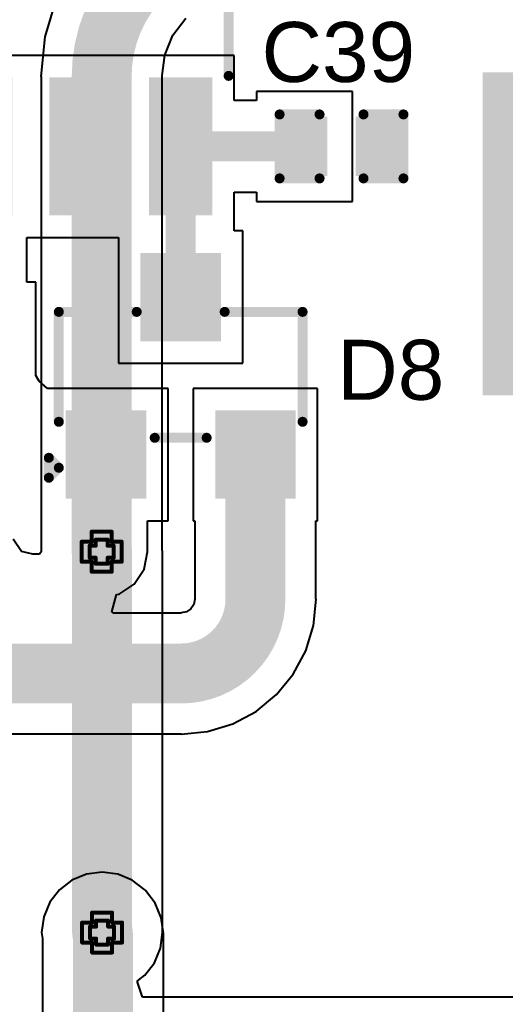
# Model space of a CAD drawing. Header units: inches. Extents: x -3 to 195, y 0 to 199.
# Drawn here: x 2.529 to 2.772, y 2.1736 to 2.6662 of the extents above; entities that cross this region are included whole.
import ezdxf

# ---------------------------------------------------------------- set-up
doc = ezdxf.new("R2010")
doc.units = ezdxf.units.IN
doc.header["$MEASUREMENT"] = 0
for name, color, linetype in [('Bottom Layer', 5, 'Continuous'), ('Bottom Solder', 6, 'Continuous'), ('Drill Drawing', 1, 'Continuous'), ('Multi-Layer', 9, 'Continuous'), ('Top Layer', 1, 'Continuous'), ('Top Overlay', 2, 'Continuous'), ('Top Paste', 8, 'Continuous'), ('Top Solder', 216, 'Continuous'), ('Via Holes', 16, 'Continuous')]:
    doc.layers.add(name, color=color, linetype=linetype)
doc.styles.add('Arial', font='', dxfattribs={"height": 0.2})
doc.styles.get('Arial').set_extended_font_data('Arial')

# ---------------------------------------------------------------- blocks, each defined once
blk = doc.blocks.new('EC11E1820402_1')
at = {"layer": 'Bottom Layer'}
blk.add_hatch(color=5, dxfattribs=at).paths.add_polyline_path([(0.3051154, -0.06889414999999999), (0.1870052, -0.06889415000000002), (0.1870052, 0.08858614999999999), (0.3051154, 0.08858615000000002)])
at = {"layer": 'Bottom Solder'}
blk.add_hatch(color=6, dxfattribs=at).paths.add_polyline_path([(0.3071154, -0.07089414999999999), (0.1850052, -0.07089415000000002), (0.1850052, 0.09058614999999999), (0.3071154, 0.09058615000000002)])
at = {"layer": 'Multi-Layer'}
blk.add_hatch(color=9, dxfattribs=at).paths.add_polyline_path([(0.3051154, -0.06889414999999999), (0.1870052, -0.06889415000000002), (0.1870052, 0.08858614999999999), (0.3051154, 0.08858615000000002)])
at = {"layer": 'Top Layer'}
blk.add_hatch(color=1, dxfattribs=at).paths.add_polyline_path([(0.3051154, -0.06889414999999999), (0.1870052, -0.06889415000000002), (0.1870052, 0.08858614999999999), (0.3051154, 0.08858615000000002)])
at = {"layer": 'Top Solder'}
blk.add_hatch(color=216, dxfattribs=at).paths.add_polyline_path([(0.3071154, -0.07089414999999999), (0.1850052, -0.07089415000000002), (0.1850052, 0.09058614999999999), (0.3071154, 0.09058615000000002)])
blk = doc.blocks.new('SOIC_8_0_154___3_90___W______13')
at = {"layer": 'Top Layer'}
for points in [[(-0.1368117, 0.0631886), (-0.1368117, 0.0868106), (-0.0757881, 0.0868106), (-0.0757881, 0.0631886)], [(0.0757883, 0.0631886), (0.0757883, 0.0868106), (0.1368119, 0.0868106), (0.1368119, 0.0631886)], [(-0.1368119, 0.01318879999999999), (-0.1368119, 0.03681079999999999), (-0.0757883, 0.0368108), (-0.0757883, 0.01318880000000001)], [(0.0757881, 0.01318879999999999), (0.0757881, 0.03681079999999999), (0.1368117, 0.0368108), (0.1368117, 0.01318880000000001)], [(-0.1368119, -0.03681090000000001), (-0.1368119, -0.01318890000000001), (-0.0757883, -0.01318889999999999), (-0.0757883, -0.03681089999999999)], [(0.0757881, -0.03681090000000001), (0.0757881, -0.01318890000000001), (0.1368117, -0.01318889999999999), (0.1368117, -0.03681089999999999)], [(-0.1368119, -0.0868111), (-0.1368119, -0.0631891), (-0.0757883, -0.0631891), (-0.0757883, -0.0868111)], [(0.0757882, -0.086811), (0.0757882, -0.063189), (0.1368118, -0.063189), (0.1368118, -0.086811)]]:
    blk.add_hatch(color=1, dxfattribs=at).paths.add_polyline_path(points)
at = {"layer": 'Top Overlay'}
blk.add_hatch(color=2, dxfattribs=at).paths.add_polyline_path([(-0.0723769, 0.0639924), (-0.0583769, 0.0639924), (-0.0583769, 0.0869924), (-0.0723769, 0.0869924)])
at = {"layer": 'Top Paste'}
for points in [[(-0.1368117, 0.0631886), (-0.1368117, 0.0868106), (-0.0757881, 0.0868106), (-0.0757881, 0.0631886)], [(0.0757883, 0.0631886), (0.0757883, 0.0868106), (0.1368119, 0.0868106), (0.1368119, 0.0631886)], [(-0.1368119, 0.01318879999999999), (-0.1368119, 0.03681079999999999), (-0.0757883, 0.0368108), (-0.0757883, 0.01318880000000001)], [(0.0757881, 0.01318879999999999), (0.0757881, 0.03681079999999999), (0.1368117, 0.0368108), (0.1368117, 0.01318880000000001)], [(-0.1368119, -0.03681090000000001), (-0.1368119, -0.01318890000000001), (-0.0757883, -0.01318889999999999), (-0.0757883, -0.03681089999999999)], [(0.0757881, -0.03681090000000001), (0.0757881, -0.01318890000000001), (0.1368117, -0.01318889999999999), (0.1368117, -0.03681089999999999)], [(-0.1368119, -0.0868111), (-0.1368119, -0.0631891), (-0.0757883, -0.0631891), (-0.0757883, -0.0868111)], [(0.0757882, -0.086811), (0.0757882, -0.063189), (0.1368118, -0.063189), (0.1368118, -0.086811)]]:
    blk.add_hatch(color=8, dxfattribs=at).paths.add_polyline_path(points)
at = {"layer": 'Top Solder'}
for points in [[(-0.1408117, 0.0591886), (-0.1408117, 0.0908106), (-0.0717881, 0.0908106), (-0.0717881, 0.0591886)], [(0.0717883, 0.0591886), (0.0717883, 0.0908106), (0.1408119, 0.0908106), (0.1408119, 0.0591886)], [(-0.1408119, 0.009188799999999994), (-0.1408119, 0.04081079999999999), (-0.0717883, 0.04081080000000001), (-0.0717883, 0.009188800000000006)], [(0.0717881, 0.009188799999999994), (0.0717881, 0.04081079999999999), (0.1408117, 0.04081080000000001), (0.1408117, 0.009188800000000006)], [(-0.1408119, -0.0408109), (-0.1408119, -0.009188900000000005), (-0.0717883, -0.009188899999999995), (-0.0717883, -0.0408109)], [(0.0717881, -0.0408109), (0.0717881, -0.009188900000000005), (0.1408117, -0.009188899999999995), (0.1408117, -0.0408109)], [(-0.1408119, -0.0908111), (-0.1408119, -0.0591891), (-0.0717883, -0.0591891), (-0.0717883, -0.0908111)], [(0.0717882, -0.090811), (0.0717882, -0.059189), (0.1408118, -0.059189), (0.1408118, -0.090811)]]:
    blk.add_hatch(color=216, dxfattribs=at).paths.add_polyline_path(points)
at = {"layer": 'Top Overlay'}
for points in [[(-0.0719998, 0.0989997, 0.005, 0.005, 0), (0.0710001, 0.099, 0.005, 0.005, 0)], [(-0.14937, 0.071, 0.005, 0.005, 0), (-0.1493698, 0.0809998, 0.005, 0.005, 0)], [(-0.14437, 0.0759999, 0.005, 0.005, 0), (-0.1493698, 0.0809998, 0.005, 0.005, 0)], [(-0.14937, 0.071, 0.005, 0.005, 0), (-0.14437, 0.0759999, 0.005, 0.005, 0)], [(0.071, -0.0990001, 0.005, 0.005, 0), (-0.072, -0.0990001, 0.005, 0.005, 0)]]:
    blk.add_lwpolyline(points, format="xyseb", dxfattribs=at)
for points in [[(-0.0732498, 0.0989997, 0.0025, 0.0025, 1), (-0.0707498, 0.0989997, 0.0025, 0.0025, 1)], [(0.0697501, 0.099, 0.0025, 0.0025, 1), (0.0722501, 0.099, 0.0025, 0.0025, 1)], [(-0.1506198, 0.0809998, 0.0025, 0.0025, 1), (-0.1481198, 0.0809998, 0.0025, 0.0025, 1)], [(-0.1506198, 0.0809998, 0.0025, 0.0025, 1), (-0.1481198, 0.0809998, 0.0025, 0.0025, 1)], [(-0.14562, 0.0759999, 0.0025, 0.0025, 1), (-0.14312, 0.0759999, 0.0025, 0.0025, 1)], [(-0.14562, 0.0759999, 0.0025, 0.0025, 1), (-0.14312, 0.0759999, 0.0025, 0.0025, 1)], [(-0.15062, 0.071, 0.0025, 0.0025, 1), (-0.14812, 0.071, 0.0025, 0.0025, 1)], [(-0.15062, 0.071, 0.0025, 0.0025, 1), (-0.14812, 0.071, 0.0025, 0.0025, 1)], [(-0.07325, -0.0990001, 0.0025, 0.0025, 1), (-0.07075, -0.0990001, 0.0025, 0.0025, 1)], [(0.06975, -0.0990001, 0.0025, 0.0025, 1), (0.07225, -0.0990001, 0.0025, 0.0025, 1)]]:
    blk.add_lwpolyline(points, format="xyseb", close=True, dxfattribs=at)
blk = doc.blocks.new('SOT_23_125')
at = {"layer": 'Top Layer'}
for points in [[(-0.01614105, 0.05747945), (0.01614245, 0.05747945), (0.01614245, 0.02125895), (-0.01614105, 0.02125895)], [(-0.05354315, -0.02126025), (-0.02125965, -0.02126025), (-0.02125965, -0.05748075), (-0.05354315, -0.05748075)], [(0.02126085, -0.02126055), (0.05354435, -0.02126055), (0.05354435, -0.05748105), (0.02126085, -0.05748105)]]:
    blk.add_hatch(color=1, dxfattribs=at).paths.add_polyline_path(points)
at = {"layer": 'Top Paste'}
for points in [[(-0.01614105, 0.05747945), (0.01614245, 0.05747945), (0.01614245, 0.02125895), (-0.01614105, 0.02125895)], [(-0.05354315, -0.02126025), (-0.02125965, -0.02126025), (-0.02125965, -0.05748075), (-0.05354315, -0.05748075)], [(0.02126085, -0.02126055), (0.05354435, -0.02126055), (0.05354435, -0.05748105), (0.02126085, -0.05748105)]]:
    blk.add_hatch(color=8, dxfattribs=at).paths.add_polyline_path(points)
at = {"layer": 'Top Solder'}
for points in [[(-0.02014105, 0.06147945), (0.02014245, 0.06147945), (0.02014245, 0.01725895), (-0.02014105, 0.01725895)], [(-0.05754315, -0.01726025), (-0.01725965, -0.01726025), (-0.01725965, -0.06148075), (-0.05754315, -0.06148075)], [(0.01726085, -0.01726055), (0.05754435, -0.01726055), (0.05754435, -0.06148105), (0.01726085, -0.06148105)]]:
    blk.add_hatch(color=216, dxfattribs=at).paths.add_polyline_path(points)
at = {"layer": 'Top Overlay'}
for points in [[(-0.0609993, -0.0230007, 0.005, 0.005, 0), (-0.0609992, 0.0319992, 0.005, 0.005, 0)], [(-0.0609992, 0.0319992, 0.005, 0.005, 0), (-0.0219992, 0.0319992, 0.005, 0.005, 0)], [(0.0220008, 0.0319992, 0.005, 0.005, 0), (0.0610006, 0.0319994, 0.005, 0.005, 0)], [(0.0610006, 0.0319994, 0.005, 0.005, 0), (0.0610007, -0.0230007, 0.005, 0.005, 0)], [(-0.0129993, -0.0310007, 0.005, 0.005, 0), (0.0130008, -0.0310008, 0.005, 0.005, 0)], [(-0.0659995, -0.0510005, 0.005, 0.005, 0), (-0.0659995, -0.0410006, 0.005, 0.005, 0)], [(-0.0659995, -0.0410006, 0.005, 0.005, 0), (-0.0609991, -0.0460008, 0.005, 0.005, 0)], [(-0.0659995, -0.0510005, 0.005, 0.005, 0), (-0.0609991, -0.0460008, 0.005, 0.005, 0)]]:
    blk.add_lwpolyline(points, format="xyseb", dxfattribs=at)
for points in [[(-0.0622492, 0.0319992, 0.0025, 0.0025, 1), (-0.0597492, 0.0319992, 0.0025, 0.0025, 1)], [(-0.0622492, 0.0319992, 0.0025, 0.0025, 1), (-0.0597492, 0.0319992, 0.0025, 0.0025, 1)], [(-0.0232492, 0.0319992, 0.0025, 0.0025, 1), (-0.0207492, 0.0319992, 0.0025, 0.0025, 1)], [(0.0207508, 0.0319992, 0.0025, 0.0025, 1), (0.0232508, 0.0319992, 0.0025, 0.0025, 1)], [(0.0597506, 0.0319994, 0.0025, 0.0025, 1), (0.0622506, 0.0319994, 0.0025, 0.0025, 1)], [(0.0597506, 0.0319994, 0.0025, 0.0025, 1), (0.0622506, 0.0319994, 0.0025, 0.0025, 1)], [(-0.0622493, -0.0230007, 0.0025, 0.0025, 1), (-0.0597493, -0.0230007, 0.0025, 0.0025, 1)], [(0.0597507, -0.0230007, 0.0025, 0.0025, 1), (0.0622507, -0.0230007, 0.0025, 0.0025, 1)], [(-0.0142493, -0.0310007, 0.0025, 0.0025, 1), (-0.0117493, -0.0310007, 0.0025, 0.0025, 1)], [(0.0117508, -0.0310008, 0.0025, 0.0025, 1), (0.0142508, -0.0310008, 0.0025, 0.0025, 1)], [(-0.0672495, -0.0410006, 0.0025, 0.0025, 1), (-0.0647495, -0.0410006, 0.0025, 0.0025, 1)], [(-0.0672495, -0.0410006, 0.0025, 0.0025, 1), (-0.0647495, -0.0410006, 0.0025, 0.0025, 1)], [(-0.0622491, -0.0460008, 0.0025, 0.0025, 1), (-0.0597491, -0.0460008, 0.0025, 0.0025, 1)], [(-0.0622491, -0.0460008, 0.0025, 0.0025, 1), (-0.0597491, -0.0460008, 0.0025, 0.0025, 1)], [(-0.0672495, -0.0510005, 0.0025, 0.0025, 1), (-0.0647495, -0.0510005, 0.0025, 0.0025, 1)], [(-0.0672495, -0.0510005, 0.0025, 0.0025, 1), (-0.0647495, -0.0510005, 0.0025, 0.0025, 1)]]:
    blk.add_lwpolyline(points, format="xyseb", close=True, dxfattribs=at)
blk = doc.blocks.new('C___0402_135')
at = {"layer": 'Top Layer'}
for points in [[(-0.0275007, -0.0125001), (-0.0275007, 0.0124999), (-0.009500699999999999, 0.0124999), (-0.0095007, -0.0125001)], [(0.0094992, -0.0125), (0.009499200000000001, 0.0125), (0.0274992, 0.0125), (0.0274992, -0.0125)]]:
    blk.add_hatch(color=1, dxfattribs=at).paths.add_polyline_path(points)
at = {"layer": 'Top Paste'}
for points in [[(-0.0275007, -0.0125001), (-0.0275007, 0.0124999), (-0.009500699999999999, 0.0124999), (-0.0095007, -0.0125001)], [(0.0094992, -0.0125), (0.009499200000000001, 0.0125), (0.0274992, 0.0125), (0.0274992, -0.0125)]]:
    blk.add_hatch(color=8, dxfattribs=at).paths.add_polyline_path(points)
at = {"layer": 'Top Solder'}
for points in [[(-0.0298629, -0.0148623), (-0.0298629, 0.0148621), (-0.007138499999999998, 0.0148621), (-0.007138500000000002, -0.0148623)], [(0.007136999999999998, -0.0148622), (0.007137000000000002, 0.0148622), (0.0298614, 0.0148622), (0.0298614, -0.0148622)]]:
    blk.add_hatch(color=216, dxfattribs=at).paths.add_polyline_path(points)
at = {"layer": 'Top Overlay'}
for points in [[(-0.0110008, 0.016, 0.005, 0.005, 0), (-0.0310009, 0.0160001, 0.005, 0.005, 0)], [(-0.0310009, 0.0160001, 0.005, 0.005, 0), (-0.0310009, -0.0160001, 0.005, 0.005, 0)], [(0.0309992, 0.0160002, 0.005, 0.005, 0), (0.0109992, 0.0159999, 0.005, 0.005, 0)], [(0.0309992, 0.0160002, 0.005, 0.005, 0), (0.0309992, -0.016, 0.005, 0.005, 0)], [(-0.0110007, -0.016, 0.005, 0.005, 0), (-0.0310009, -0.0160001, 0.005, 0.005, 0)], [(0.0309992, -0.016, 0.005, 0.005, 0), (0.0109992, -0.016, 0.005, 0.005, 0)]]:
    blk.add_lwpolyline(points, format="xyseb", dxfattribs=at)
for points in [[(-0.0322509, 0.0160001, 0.0025, 0.0025, 1), (-0.0297509, 0.0160001, 0.0025, 0.0025, 1)], [(-0.0322509, 0.0160001, 0.0025, 0.0025, 1), (-0.0297509, 0.0160001, 0.0025, 0.0025, 1)], [(-0.0122508, 0.016, 0.0025, 0.0025, 1), (-0.0097508, 0.016, 0.0025, 0.0025, 1)], [(0.0097492, 0.0159999, 0.0025, 0.0025, 1), (0.0122492, 0.0159999, 0.0025, 0.0025, 1)], [(0.0297492, 0.0160002, 0.0025, 0.0025, 1), (0.0322492, 0.0160002, 0.0025, 0.0025, 1)], [(0.0297492, 0.0160002, 0.0025, 0.0025, 1), (0.0322492, 0.0160002, 0.0025, 0.0025, 1)], [(-0.0322509, -0.0160001, 0.0025, 0.0025, 1), (-0.0297509, -0.0160001, 0.0025, 0.0025, 1)], [(-0.0322509, -0.0160001, 0.0025, 0.0025, 1), (-0.0297509, -0.0160001, 0.0025, 0.0025, 1)], [(-0.0122507, -0.016, 0.0025, 0.0025, 1), (-0.0097507, -0.016, 0.0025, 0.0025, 1)], [(0.0097492, -0.016, 0.0025, 0.0025, 1), (0.0122492, -0.016, 0.0025, 0.0025, 1)], [(0.0297492, -0.016, 0.0025, 0.0025, 1), (0.0322492, -0.016, 0.0025, 0.0025, 1)], [(0.0297492, -0.016, 0.0025, 0.0025, 1), (0.0322492, -0.016, 0.0025, 0.0025, 1)]]:
    blk.add_lwpolyline(points, format="xyseb", close=True, dxfattribs=at)

msp = doc.modelspace()

# ---------------------------------------------------------------- hatches: boundary and pattern name
at = {"layer": 'Bottom Layer'}
h = msp.add_hatch(color=5, dxfattribs=at)
edge = h.paths.add_edge_path()
edge.add_arc((2.57, 2.4), 0.011811, 0, 360)
h = msp.add_hatch(color=5, dxfattribs=at)
edge = h.paths.add_edge_path()
edge.add_arc((2.5702019, 2.2095039), 0.011811, 0, 360)
at = {"layer": 'Top Layer'}
h = msp.add_hatch(color=1, dxfattribs=at)
edge = h.paths.add_edge_path()
edge.add_arc((2.57, 2.4), 0.011811, 0, 360)
h = msp.add_hatch(color=1, dxfattribs=at)
edge = h.paths.add_edge_path()
edge.add_arc((2.5702019, 2.2095039), 0.011811, 0, 360)
at = {"layer": 'Via Holes'}
h = msp.add_hatch(color=7, dxfattribs=at)
edge = h.paths.add_edge_path()
edge.add_arc((2.57, 2.4), 0.0059055, 0, 360)
h = msp.add_hatch(color=7, dxfattribs=at)
edge = h.paths.add_edge_path()
edge.add_arc((2.5702019, 2.2095039), 0.0059055, 0, 360)

# ---------------------------------------------------------------- linework, layer by layer
at = {"layer": 'Bottom Layer'}
for p, q in [((2.5472556, 2.6767369), (2.5414652, 2.6576483)), ((2.6056568, 2.6583553), (2.612191, 2.6668709)), ((2.5414652, 2.6576483), (2.53951, 2.6377969)), ((2.6015492, 2.6484387), (2.6056568, 2.6583553)), ((2.6002036, 2.6382173), (2.6015492, 2.6484387)), ((2.53951, 2.6377969), (2.5397411, 2.6377969)), ((2.5397411, 2.6377969), (2.5397411, 2.4000001)), ((2.6002589, 2.6377969), (2.6002036, 2.6382173)), ((2.6002589, 2.4013318), (2.6002589, 2.6377969)), ((2.5298678, 2.4000818), (2.5257653, 2.4062216)), ((2.5355341, 2.3988122), (2.5298678, 2.4000818)), ((2.5388838, 2.3988353), (2.5355341, 2.3988122)), ((2.5397411, 2.4000001), (2.5388838, 2.3988353)), ((2.6004608, 2.3997981), (2.6002589, 2.4013318)), ((2.6004608, 2.2095039), (2.6004608, 2.3997981)), ((2.5994298, 2.2016723), (2.6004608, 2.2095039)), ((2.5964069, 2.1943745), (2.5994298, 2.2016723)), ((2.5915982, 2.1881076), (2.5964069, 2.1943745)), ((2.5877804, 2.1851781), (2.5915982, 2.1881076)), ((2.590496, 2.1771781), (2.5877804, 2.1851781)), ((2.7785418, 2.1771781), (2.590496, 2.1771781))]:
    msp.add_line(p, q, dxfattribs=at)
for points in [[(2.57, 2.6377969, 0.03, 0.03, -0.4142135623730951), (2.641265, 2.7090619, 0.03, 0.03, 0)], [(2.57, 2.4, 0.03, 0.03, 0), (2.57, 2.6377969, 0.03, 0.03, 0)], [(2.57, 2.4, 0.03, 0.03, 0), (2.5702019, 2.3997981, 0.03, 0.03, 0)], [(2.5702019, 2.2095039, 0.03, 0.03, 0), (2.5702019, 2.3997981, 0.03, 0.03, 0)]]:
    msp.add_lwpolyline(points, format="xyseb", dxfattribs=at)
for points in [[(2.5625, 2.6377969, 0.015, 0.015, 1), (2.5775, 2.6377969, 0.015, 0.015, 1)], [(2.5625, 2.6377969, 0.015, 0.015, 1), (2.5775, 2.6377969, 0.015, 0.015, 1)], [(2.5625, 2.4, 0.015, 0.015, 1), (2.5775, 2.4, 0.015, 0.015, 1)], [(2.5625, 2.4, 0.015, 0.015, 1), (2.5775, 2.4, 0.015, 0.015, 1)], [(2.5627019, 2.3997981, 0.015, 0.015, 1), (2.5777019, 2.3997981, 0.015, 0.015, 1)], [(2.5627019, 2.3997981, 0.015, 0.015, 1), (2.5777019, 2.3997981, 0.015, 0.015, 1)], [(2.5627019, 2.2095039, 0.015, 0.015, 1), (2.5777019, 2.2095039, 0.015, 0.015, 1)]]:
    msp.add_lwpolyline(points, format="xyseb", close=True, dxfattribs=at)
at = {"layer": 'Drill Drawing'}
for points in [[(2.565, 2.405, 0.002, 0.002, 0), (2.565, 2.41, 0.002, 0.002, 0)], [(2.565, 2.41, 0.002, 0.002, 0), (2.575, 2.41, 0.002, 0.002, 0)], [(2.575, 2.405, 0.002, 0.002, 0), (2.575, 2.41, 0.002, 0.002, 0)], [(2.56, 2.395, 0.002, 0.002, 0), (2.56, 2.405, 0.002, 0.002, 0)], [(2.56, 2.405, 0.002, 0.002, 0), (2.565, 2.405, 0.002, 0.002, 0)], [(2.564, 2.397, 0.002, 0.002, 0), (2.564, 2.403, 0.002, 0.002, 0)], [(2.564, 2.403, 0.002, 0.002, 0), (2.567, 2.403, 0.002, 0.002, 0)], [(2.567, 2.403, 0.002, 0.002, 0), (2.567, 2.406, 0.002, 0.002, 0)], [(2.567, 2.406, 0.002, 0.002, 0), (2.573, 2.406, 0.002, 0.002, 0)], [(2.573, 2.403, 0.002, 0.002, 0), (2.573, 2.406, 0.002, 0.002, 0)], [(2.573, 2.403, 0.002, 0.002, 0), (2.576, 2.403, 0.002, 0.002, 0)], [(2.575, 2.405, 0.002, 0.002, 0), (2.58, 2.405, 0.002, 0.002, 0)], [(2.576, 2.397, 0.002, 0.002, 0), (2.576, 2.403, 0.002, 0.002, 0)], [(2.58, 2.395, 0.002, 0.002, 0), (2.58, 2.405, 0.002, 0.002, 0)], [(2.56, 2.395, 0.002, 0.002, 0), (2.565, 2.395, 0.002, 0.002, 0)], [(2.564, 2.397, 0.002, 0.002, 0), (2.567, 2.397, 0.002, 0.002, 0)], [(2.565, 2.39, 0.002, 0.002, 0), (2.565, 2.395, 0.002, 0.002, 0)], [(2.567, 2.394, 0.002, 0.002, 0), (2.567, 2.397, 0.002, 0.002, 0)], [(2.567, 2.394, 0.002, 0.002, 0), (2.573, 2.394, 0.002, 0.002, 0)], [(2.573, 2.397, 0.002, 0.002, 0), (2.576, 2.397, 0.002, 0.002, 0)], [(2.573, 2.394, 0.002, 0.002, 0), (2.573, 2.397, 0.002, 0.002, 0)], [(2.575, 2.395, 0.002, 0.002, 0), (2.58, 2.395, 0.002, 0.002, 0)], [(2.575, 2.39, 0.002, 0.002, 0), (2.575, 2.395, 0.002, 0.002, 0)], [(2.565, 2.39, 0.002, 0.002, 0), (2.575, 2.39, 0.002, 0.002, 0)], [(2.5652019, 2.2145039, 0.002, 0.002, 0), (2.5652019, 2.2195039, 0.002, 0.002, 0)], [(2.5652019, 2.2195039, 0.002, 0.002, 0), (2.5752019, 2.2195039, 0.002, 0.002, 0)], [(2.5752019, 2.2145039, 0.002, 0.002, 0), (2.5752019, 2.2195039, 0.002, 0.002, 0)], [(2.5602019, 2.2045039, 0.002, 0.002, 0), (2.5602019, 2.2145039, 0.002, 0.002, 0)], [(2.5602019, 2.2145039, 0.002, 0.002, 0), (2.5652019, 2.2145039, 0.002, 0.002, 0)], [(2.5642019, 2.2065039, 0.002, 0.002, 0), (2.5642019, 2.2125039, 0.002, 0.002, 0)], [(2.5642019, 2.2125039, 0.002, 0.002, 0), (2.5672019, 2.2125039, 0.002, 0.002, 0)], [(2.5672019, 2.2125039, 0.002, 0.002, 0), (2.5672019, 2.2155039, 0.002, 0.002, 0)], [(2.5672019, 2.2155039, 0.002, 0.002, 0), (2.5732019, 2.2155039, 0.002, 0.002, 0)], [(2.5732019, 2.2125039, 0.002, 0.002, 0), (2.5732019, 2.2155039, 0.002, 0.002, 0)], [(2.5732019, 2.2125039, 0.002, 0.002, 0), (2.5762019, 2.2125039, 0.002, 0.002, 0)], [(2.5752019, 2.2145039, 0.002, 0.002, 0), (2.5802019, 2.2145039, 0.002, 0.002, 0)], [(2.5762019, 2.2065039, 0.002, 0.002, 0), (2.5762019, 2.2125039, 0.002, 0.002, 0)], [(2.5802019, 2.2045039, 0.002, 0.002, 0), (2.5802019, 2.2145039, 0.002, 0.002, 0)], [(2.5642019, 2.2065039, 0.002, 0.002, 0), (2.5672019, 2.2065039, 0.002, 0.002, 0)], [(2.5672019, 2.2035039, 0.002, 0.002, 0), (2.5672019, 2.2065039, 0.002, 0.002, 0)], [(2.5732019, 2.2065039, 0.002, 0.002, 0), (2.5762019, 2.2065039, 0.002, 0.002, 0)], [(2.5732019, 2.2035039, 0.002, 0.002, 0), (2.5732019, 2.2065039, 0.002, 0.002, 0)], [(2.5602019, 2.2045039, 0.002, 0.002, 0), (2.5652019, 2.2045039, 0.002, 0.002, 0)], [(2.5652019, 2.1995039, 0.002, 0.002, 0), (2.5652019, 2.2045039, 0.002, 0.002, 0)], [(2.5672019, 2.2035039, 0.002, 0.002, 0), (2.5732019, 2.2035039, 0.002, 0.002, 0)], [(2.5752019, 2.2045039, 0.002, 0.002, 0), (2.5802019, 2.2045039, 0.002, 0.002, 0)], [(2.5752019, 2.1995039, 0.002, 0.002, 0), (2.5752019, 2.2045039, 0.002, 0.002, 0)], [(2.5652019, 2.1995039, 0.002, 0.002, 0), (2.5752019, 2.1995039, 0.002, 0.002, 0)]]:
    msp.add_lwpolyline(points, format="xyseb", dxfattribs=at)
for points in [[(2.5645, 2.41, 0.001, 0.001, 1), (2.5655, 2.41, 0.001, 0.001, 1)], [(2.5645, 2.41, 0.001, 0.001, 1), (2.5655, 2.41, 0.001, 0.001, 1)], [(2.5745, 2.41, 0.001, 0.001, 1), (2.5755, 2.41, 0.001, 0.001, 1)], [(2.5745, 2.41, 0.001, 0.001, 1), (2.5755, 2.41, 0.001, 0.001, 1)], [(2.5595, 2.405, 0.001, 0.001, 1), (2.5605, 2.405, 0.001, 0.001, 1)], [(2.5595, 2.405, 0.001, 0.001, 1), (2.5605, 2.405, 0.001, 0.001, 1)], [(2.5635, 2.403, 0.001, 0.001, 1), (2.5645, 2.403, 0.001, 0.001, 1)], [(2.5635, 2.403, 0.001, 0.001, 1), (2.5645, 2.403, 0.001, 0.001, 1)], [(2.5645, 2.405, 0.001, 0.001, 1), (2.5655, 2.405, 0.001, 0.001, 1)], [(2.5645, 2.405, 0.001, 0.001, 1), (2.5655, 2.405, 0.001, 0.001, 1)], [(2.5665, 2.406, 0.001, 0.001, 1), (2.5675, 2.406, 0.001, 0.001, 1)], [(2.5665, 2.406, 0.001, 0.001, 1), (2.5675, 2.406, 0.001, 0.001, 1)], [(2.5665, 2.403, 0.001, 0.001, 1), (2.5675, 2.403, 0.001, 0.001, 1)], [(2.5665, 2.403, 0.001, 0.001, 1), (2.5675, 2.403, 0.001, 0.001, 1)], [(2.5725, 2.406, 0.001, 0.001, 1), (2.5735, 2.406, 0.001, 0.001, 1)], [(2.5725, 2.406, 0.001, 0.001, 1), (2.5735, 2.406, 0.001, 0.001, 1)], [(2.5725, 2.403, 0.001, 0.001, 1), (2.5735, 2.403, 0.001, 0.001, 1)], [(2.5725, 2.403, 0.001, 0.001, 1), (2.5735, 2.403, 0.001, 0.001, 1)], [(2.5745, 2.405, 0.001, 0.001, 1), (2.5755, 2.405, 0.001, 0.001, 1)], [(2.5745, 2.405, 0.001, 0.001, 1), (2.5755, 2.405, 0.001, 0.001, 1)], [(2.5755, 2.403, 0.001, 0.001, 1), (2.5765, 2.403, 0.001, 0.001, 1)], [(2.5755, 2.403, 0.001, 0.001, 1), (2.5765, 2.403, 0.001, 0.001, 1)], [(2.5795, 2.405, 0.001, 0.001, 1), (2.5805, 2.405, 0.001, 0.001, 1)], [(2.5795, 2.405, 0.001, 0.001, 1), (2.5805, 2.405, 0.001, 0.001, 1)], [(2.5595, 2.395, 0.001, 0.001, 1), (2.5605, 2.395, 0.001, 0.001, 1)], [(2.5595, 2.395, 0.001, 0.001, 1), (2.5605, 2.395, 0.001, 0.001, 1)], [(2.5635, 2.397, 0.001, 0.001, 1), (2.5645, 2.397, 0.001, 0.001, 1)], [(2.5635, 2.397, 0.001, 0.001, 1), (2.5645, 2.397, 0.001, 0.001, 1)], [(2.5645, 2.395, 0.001, 0.001, 1), (2.5655, 2.395, 0.001, 0.001, 1)], [(2.5645, 2.395, 0.001, 0.001, 1), (2.5655, 2.395, 0.001, 0.001, 1)], [(2.5665, 2.397, 0.001, 0.001, 1), (2.5675, 2.397, 0.001, 0.001, 1)], [(2.5665, 2.397, 0.001, 0.001, 1), (2.5675, 2.397, 0.001, 0.001, 1)], [(2.5665, 2.394, 0.001, 0.001, 1), (2.5675, 2.394, 0.001, 0.001, 1)], [(2.5665, 2.394, 0.001, 0.001, 1), (2.5675, 2.394, 0.001, 0.001, 1)], [(2.5725, 2.397, 0.001, 0.001, 1), (2.5735, 2.397, 0.001, 0.001, 1)], [(2.5725, 2.397, 0.001, 0.001, 1), (2.5735, 2.397, 0.001, 0.001, 1)], [(2.5725, 2.394, 0.001, 0.001, 1), (2.5735, 2.394, 0.001, 0.001, 1)], [(2.5725, 2.394, 0.001, 0.001, 1), (2.5735, 2.394, 0.001, 0.001, 1)], [(2.5745, 2.395, 0.001, 0.001, 1), (2.5755, 2.395, 0.001, 0.001, 1)], [(2.5745, 2.395, 0.001, 0.001, 1), (2.5755, 2.395, 0.001, 0.001, 1)], [(2.5755, 2.397, 0.001, 0.001, 1), (2.5765, 2.397, 0.001, 0.001, 1)], [(2.5755, 2.397, 0.001, 0.001, 1), (2.5765, 2.397, 0.001, 0.001, 1)], [(2.5795, 2.395, 0.001, 0.001, 1), (2.5805, 2.395, 0.001, 0.001, 1)], [(2.5795, 2.395, 0.001, 0.001, 1), (2.5805, 2.395, 0.001, 0.001, 1)], [(2.5645, 2.39, 0.001, 0.001, 1), (2.5655, 2.39, 0.001, 0.001, 1)], [(2.5645, 2.39, 0.001, 0.001, 1), (2.5655, 2.39, 0.001, 0.001, 1)], [(2.5745, 2.39, 0.001, 0.001, 1), (2.5755, 2.39, 0.001, 0.001, 1)], [(2.5745, 2.39, 0.001, 0.001, 1), (2.5755, 2.39, 0.001, 0.001, 1)], [(2.5647019, 2.2195039, 0.001, 0.001, 1), (2.5657019, 2.2195039, 0.001, 0.001, 1)], [(2.5647019, 2.2195039, 0.001, 0.001, 1), (2.5657019, 2.2195039, 0.001, 0.001, 1)], [(2.5747019, 2.2195039, 0.001, 0.001, 1), (2.5757019, 2.2195039, 0.001, 0.001, 1)], [(2.5747019, 2.2195039, 0.001, 0.001, 1), (2.5757019, 2.2195039, 0.001, 0.001, 1)], [(2.5597019, 2.2145039, 0.001, 0.001, 1), (2.5607019, 2.2145039, 0.001, 0.001, 1)], [(2.5597019, 2.2145039, 0.001, 0.001, 1), (2.5607019, 2.2145039, 0.001, 0.001, 1)], [(2.5637019, 2.2125039, 0.001, 0.001, 1), (2.5647019, 2.2125039, 0.001, 0.001, 1)], [(2.5637019, 2.2125039, 0.001, 0.001, 1), (2.5647019, 2.2125039, 0.001, 0.001, 1)], [(2.5647019, 2.2145039, 0.001, 0.001, 1), (2.5657019, 2.2145039, 0.001, 0.001, 1)], [(2.5647019, 2.2145039, 0.001, 0.001, 1), (2.5657019, 2.2145039, 0.001, 0.001, 1)], [(2.5667019, 2.2155039, 0.001, 0.001, 1), (2.5677019, 2.2155039, 0.001, 0.001, 1)], [(2.5667019, 2.2155039, 0.001, 0.001, 1), (2.5677019, 2.2155039, 0.001, 0.001, 1)], [(2.5667019, 2.2125039, 0.001, 0.001, 1), (2.5677019, 2.2125039, 0.001, 0.001, 1)], [(2.5667019, 2.2125039, 0.001, 0.001, 1), (2.5677019, 2.2125039, 0.001, 0.001, 1)], [(2.5727019, 2.2155039, 0.001, 0.001, 1), (2.5737019, 2.2155039, 0.001, 0.001, 1)], [(2.5727019, 2.2155039, 0.001, 0.001, 1), (2.5737019, 2.2155039, 0.001, 0.001, 1)], [(2.5727019, 2.2125039, 0.001, 0.001, 1), (2.5737019, 2.2125039, 0.001, 0.001, 1)], [(2.5727019, 2.2125039, 0.001, 0.001, 1), (2.5737019, 2.2125039, 0.001, 0.001, 1)], [(2.5747019, 2.2145039, 0.001, 0.001, 1), (2.5757019, 2.2145039, 0.001, 0.001, 1)], [(2.5747019, 2.2145039, 0.001, 0.001, 1), (2.5757019, 2.2145039, 0.001, 0.001, 1)], [(2.5757019, 2.2125039, 0.001, 0.001, 1), (2.5767019, 2.2125039, 0.001, 0.001, 1)], [(2.5757019, 2.2125039, 0.001, 0.001, 1), (2.5767019, 2.2125039, 0.001, 0.001, 1)], [(2.5797019, 2.2145039, 0.001, 0.001, 1), (2.5807019, 2.2145039, 0.001, 0.001, 1)], [(2.5797019, 2.2145039, 0.001, 0.001, 1), (2.5807019, 2.2145039, 0.001, 0.001, 1)], [(2.5637019, 2.2065039, 0.001, 0.001, 1), (2.5647019, 2.2065039, 0.001, 0.001, 1)], [(2.5637019, 2.2065039, 0.001, 0.001, 1), (2.5647019, 2.2065039, 0.001, 0.001, 1)], [(2.5667019, 2.2065039, 0.001, 0.001, 1), (2.5677019, 2.2065039, 0.001, 0.001, 1)], [(2.5667019, 2.2065039, 0.001, 0.001, 1), (2.5677019, 2.2065039, 0.001, 0.001, 1)], [(2.5727019, 2.2065039, 0.001, 0.001, 1), (2.5737019, 2.2065039, 0.001, 0.001, 1)], [(2.5727019, 2.2065039, 0.001, 0.001, 1), (2.5737019, 2.2065039, 0.001, 0.001, 1)], [(2.5757019, 2.2065039, 0.001, 0.001, 1), (2.5767019, 2.2065039, 0.001, 0.001, 1)], [(2.5757019, 2.2065039, 0.001, 0.001, 1), (2.5767019, 2.2065039, 0.001, 0.001, 1)], [(2.5597019, 2.2045039, 0.001, 0.001, 1), (2.5607019, 2.2045039, 0.001, 0.001, 1)], [(2.5597019, 2.2045039, 0.001, 0.001, 1), (2.5607019, 2.2045039, 0.001, 0.001, 1)], [(2.5647019, 2.2045039, 0.001, 0.001, 1), (2.5657019, 2.2045039, 0.001, 0.001, 1)], [(2.5647019, 2.2045039, 0.001, 0.001, 1), (2.5657019, 2.2045039, 0.001, 0.001, 1)], [(2.5667019, 2.2035039, 0.001, 0.001, 1), (2.5677019, 2.2035039, 0.001, 0.001, 1)], [(2.5667019, 2.2035039, 0.001, 0.001, 1), (2.5677019, 2.2035039, 0.001, 0.001, 1)], [(2.5727019, 2.2035039, 0.001, 0.001, 1), (2.5737019, 2.2035039, 0.001, 0.001, 1)], [(2.5727019, 2.2035039, 0.001, 0.001, 1), (2.5737019, 2.2035039, 0.001, 0.001, 1)], [(2.5747019, 2.2045039, 0.001, 0.001, 1), (2.5757019, 2.2045039, 0.001, 0.001, 1)], [(2.5747019, 2.2045039, 0.001, 0.001, 1), (2.5757019, 2.2045039, 0.001, 0.001, 1)], [(2.5797019, 2.2045039, 0.001, 0.001, 1), (2.5807019, 2.2045039, 0.001, 0.001, 1)], [(2.5797019, 2.2045039, 0.001, 0.001, 1), (2.5807019, 2.2045039, 0.001, 0.001, 1)], [(2.5647019, 2.1995039, 0.001, 0.001, 1), (2.5657019, 2.1995039, 0.001, 0.001, 1)], [(2.5647019, 2.1995039, 0.001, 0.001, 1), (2.5657019, 2.1995039, 0.001, 0.001, 1)], [(2.5747019, 2.1995039, 0.001, 0.001, 1), (2.5757019, 2.1995039, 0.001, 0.001, 1)], [(2.5747019, 2.1995039, 0.001, 0.001, 1), (2.5757019, 2.1995039, 0.001, 0.001, 1)]]:
    msp.add_lwpolyline(points, format="xyseb", close=True, dxfattribs=at)
at = {"layer": 'Top Layer'}
for p, q in [((2.5863546, 2.6482738), (2.4827329, 2.6482738)), ((2.5863546, 2.6482736), (2.5863546, 2.6482738)), ((2.6363544, 2.6482736), (2.5863546, 2.6482736)), ((2.6363544, 2.6257027), (2.6363544, 2.6482736)), ((2.6475437, 2.6257027), (2.6363544, 2.6257027)), ((2.6955437, 2.6302619), (2.6475437, 2.6302619)), ((2.6475437, 2.6302619), (2.6475437, 2.6257027)), ((2.6955437, 2.5752619), (2.6955437, 2.6302619)), ((2.6363544, 2.5604844), (2.6363544, 2.5798211)), ((2.6363544, 2.5798211), (2.6475437, 2.5798211)), ((2.6475437, 2.5798211), (2.6475437, 2.5752619)), ((2.6475437, 2.5752619), (2.6955437, 2.5752619)), ((2.5324847, 2.5348219), (2.5324847, 2.5572502)), ((2.5324847, 2.5572502), (2.578402, 2.5572502)), ((2.578402, 2.5572502), (2.578402, 2.494264)), ((2.6406854, 2.5604844), (2.6363544, 2.5604844)), ((2.6406854, 2.494264), (2.6406854, 2.5604844)), ((2.5370439, 2.5348219), (2.5324847, 2.5348219)), ((2.5370439, 2.4881061), (2.5370439, 2.5348219)), ((2.578402, 2.494264), (2.6406854, 2.494264)), ((2.5387629, 2.485342), (2.5370439, 2.4881061)), ((2.5429408, 2.4817448), (2.5387629, 2.485342)), ((2.6032833, 2.4817447), (2.5429408, 2.4817448)), ((2.6032833, 2.4155243), (2.6032833, 2.4817447)), ((2.6780873, 2.4817444), (2.6158039, 2.4817444)), ((2.6158039, 2.4817444), (2.6158039, 2.415524)), ((2.6780873, 2.415524), (2.6780873, 2.4817444)), ((2.5929408, 2.4), (2.5929408, 2.4155243)), ((2.5929408, 2.4155243), (2.6032833, 2.4155243)), ((2.6158039, 2.415524), (2.6166867, 2.415524)), ((2.6166867, 2.415524), (2.6166867, 2.3762601)), ((2.6772045, 2.3762601), (2.6772045, 2.415524)), ((2.6772045, 2.415524), (2.6780873, 2.415524)), ((2.5911945, 2.3912209), (2.5929408, 2.4)), ((2.5862216, 2.3837784), (2.5911945, 2.3912209)), ((2.5787791, 2.3788055), (2.5862216, 2.3837784)), ((2.5751263, 2.3699221), (2.5773975, 2.3785307)), ((2.5773975, 2.3785307), (2.5787791, 2.3788055)), ((2.6165763, 2.3762601), (2.6160587, 2.373658)), ((2.6166867, 2.3762601), (2.6165763, 2.3762601)), ((2.6759737, 2.3630927), (2.6772706, 2.3762601)), ((2.6772706, 2.3762601), (2.6772045, 2.3762601)), ((2.5757888, 2.36935), (2.5751263, 2.3699221)), ((2.6097766, 2.36935), (2.5757888, 2.36935)), ((2.6123787, 2.369978), (2.6097766, 2.3694604)), ((2.6097766, 2.3694604), (2.6097766, 2.36935)), ((2.6145847, 2.371452), (2.6123787, 2.369978)), ((2.6160587, 2.373658), (2.6145847, 2.371452)), ((2.6721329, 2.3504313), (2.6759737, 2.3630927)), ((2.6658958, 2.3387624), (2.6721329, 2.3504313)), ((2.6575021, 2.3285346), (2.6658958, 2.3387624)), ((2.6472743, 2.3201409), (2.6575021, 2.3285346)), ((2.6356054, 2.3139038), (2.6472743, 2.3201409)), ((2.622944, 2.310063), (2.6356054, 2.3139038)), ((2.2409097, 2.3088322), (2.6097766, 2.3088322)), ((2.6097766, 2.3087661), (2.622944, 2.310063)), ((2.6097766, 2.3088322), (2.6097766, 2.3087661)), ((2.5623703, 2.2387317), (2.5550724, 2.2357089)), ((2.5702019, 2.2397628), (2.5623703, 2.2387317)), ((2.5780335, 2.2387317), (2.5702019, 2.2397628)), ((2.5853314, 2.2357089), (2.5780335, 2.2387317)), ((2.5550724, 2.2357089), (2.5488056, 2.2309002)), ((2.5915982, 2.2309002), (2.5853314, 2.2357089)), ((2.5488056, 2.2309002), (2.5439969, 2.2246334)), ((2.5919972, 2.2305012), (2.5915982, 2.2309002)), ((2.5968059, 2.2242343), (2.5919972, 2.2305012)), ((2.5439969, 2.2246334), (2.5409741, 2.2173355)), ((2.5998288, 2.2169365), (2.5968059, 2.2242343)), ((2.5409741, 2.2173355), (2.539943, 2.2095039)), ((2.6008599, 2.2091049), (2.5998288, 2.2169365)), ((2.539943, 2.2095039), (2.540342, 2.2064733)), ((2.6008598, 2.2091041), (2.6008599, 2.2091049)), ((2.6008598, 2.0582005), (2.6008598, 2.2091041)), ((2.540342, 2.2064733), (2.540342, 2.0582005))]:
    msp.add_line(p, q, dxfattribs=at)
for points in [[(2.6095434, 2.5273745, 0.015, 0.015, 0), (2.6095434, 2.6027618, 0.015, 0.015, 0)], [(2.6095435, 2.6027619, 0.015, 0.015, 0), (2.6715437, 2.6027619, 0.015, 0.015, 0)], [(2.6095434, 2.6027618, 0.01, 0.01, 0), (2.6095435, 2.6027619, 0.01, 0.01, 0)], [(2.6095434, 2.5273745, 0.01, 0.01, 0), (2.6095437, 2.5273742, 0.01, 0.01, 0)], [(2.6469456, 2.3762601, 0.03, 0.03, 0), (2.6469456, 2.4486342, 0.03, 0.03, 0)], [(2.57, 2.4464929, 0.015, 0.015, 0), (2.5721416, 2.4486345, 0.015, 0.015, 0)], [(2.57, 2.4, 0.015, 0.015, 0), (2.57, 2.4464929, 0.015, 0.015, 0)], [(2.6469456, 2.3762601, 0.03, 0.03, -0.4142135623730951), (2.6097766, 2.3390911, 0.03, 0.03, 0)], [(2.2409089, 2.3390911, 0.03, 0.03, 0), (2.6097766, 2.3390911, 0.03, 0.03, 0)], [(2.5702019, 2.2095039, 0.03, 0.03, 0), (2.5706009, 2.2091049, 0.03, 0.03, 0)], [(2.5706009, 2.0582005, 0.03, 0.03, 0), (2.5706009, 2.2091049, 0.03, 0.03, 0)]]:
    msp.add_lwpolyline(points, format="xyseb", dxfattribs=at)
for points in [[(2.6057934, 2.6027618, 0.0075, 0.0075, 1), (2.6132934, 2.6027618, 0.0075, 0.0075, 1)], [(2.6057935, 2.6027619, 0.0075, 0.0075, 1), (2.6132935, 2.6027619, 0.0075, 0.0075, 1)], [(2.6070434, 2.6027618, 0.005, 0.005, 1), (2.6120434, 2.6027618, 0.005, 0.005, 1)], [(2.6070435, 2.6027619, 0.005, 0.005, 1), (2.6120435, 2.6027619, 0.005, 0.005, 1)], [(2.6677937, 2.6027619, 0.0075, 0.0075, 1), (2.6752937, 2.6027619, 0.0075, 0.0075, 1)], [(2.6057934, 2.5273745, 0.0075, 0.0075, 1), (2.6132934, 2.5273745, 0.0075, 0.0075, 1)], [(2.6070434, 2.5273745, 0.005, 0.005, 1), (2.6120434, 2.5273745, 0.005, 0.005, 1)], [(2.6070437, 2.5273742, 0.005, 0.005, 1), (2.6120437, 2.5273742, 0.005, 0.005, 1)], [(2.6394456, 2.4486342, 0.015, 0.015, 1), (2.6544456, 2.4486342, 0.015, 0.015, 1)], [(2.56625, 2.4464929, 0.0075, 0.0075, 1), (2.57375, 2.4464929, 0.0075, 0.0075, 1)], [(2.56625, 2.4464929, 0.0075, 0.0075, 1), (2.57375, 2.4464929, 0.0075, 0.0075, 1)], [(2.5683916, 2.4486345, 0.0075, 0.0075, 1), (2.5758916, 2.4486345, 0.0075, 0.0075, 1)], [(2.56625, 2.4, 0.0075, 0.0075, 1), (2.57375, 2.4, 0.0075, 0.0075, 1)], [(2.6394456, 2.3762601, 0.015, 0.015, 1), (2.6544456, 2.3762601, 0.015, 0.015, 1)], [(2.6394456, 2.3762601, 0.015, 0.015, 1), (2.6544456, 2.3762601, 0.015, 0.015, 1)], [(2.6022766, 2.3390911, 0.015, 0.015, 1), (2.6172766, 2.3390911, 0.015, 0.015, 1)], [(2.6022766, 2.3390911, 0.015, 0.015, 1), (2.6172766, 2.3390911, 0.015, 0.015, 1)], [(2.5627019, 2.2095039, 0.015, 0.015, 1), (2.5777019, 2.2095039, 0.015, 0.015, 1)], [(2.5631009, 2.2091049, 0.015, 0.015, 1), (2.5781009, 2.2091049, 0.015, 0.015, 1)], [(2.5631009, 2.2091049, 0.015, 0.015, 1), (2.5781009, 2.2091049, 0.015, 0.015, 1)]]:
    msp.add_lwpolyline(points, format="xyseb", close=True, dxfattribs=at)

# ---------------------------------------------------------------- block references
for name, p, rotation in [('EC11E1820402_1', (3.067727, 2.5689027), 180), ('SOIC_8_0_154___3_90___W______13', (2.5345438, 2.7090619), 270), ('C___0402_135', (2.6900429, 2.6027619), 180)]:
    msp.add_blockref(name, p, dxfattribs=dict(rotation=rotation))
msp.add_blockref('SOT_23_125', (2.609543, 2.488005))

# ---------------------------------------------------------------- texts
at = {"layer": 'Top Overlay', "style": 'Arial'}
for s, p in [('C39', (2.650013, 2.6350049)), ('D8', (2.6879118, 2.4760136))]:
    msp.add_text(s, height=0.03, dxfattribs=at).set_placement(p)

doc.saveas('drawing.dxf')
